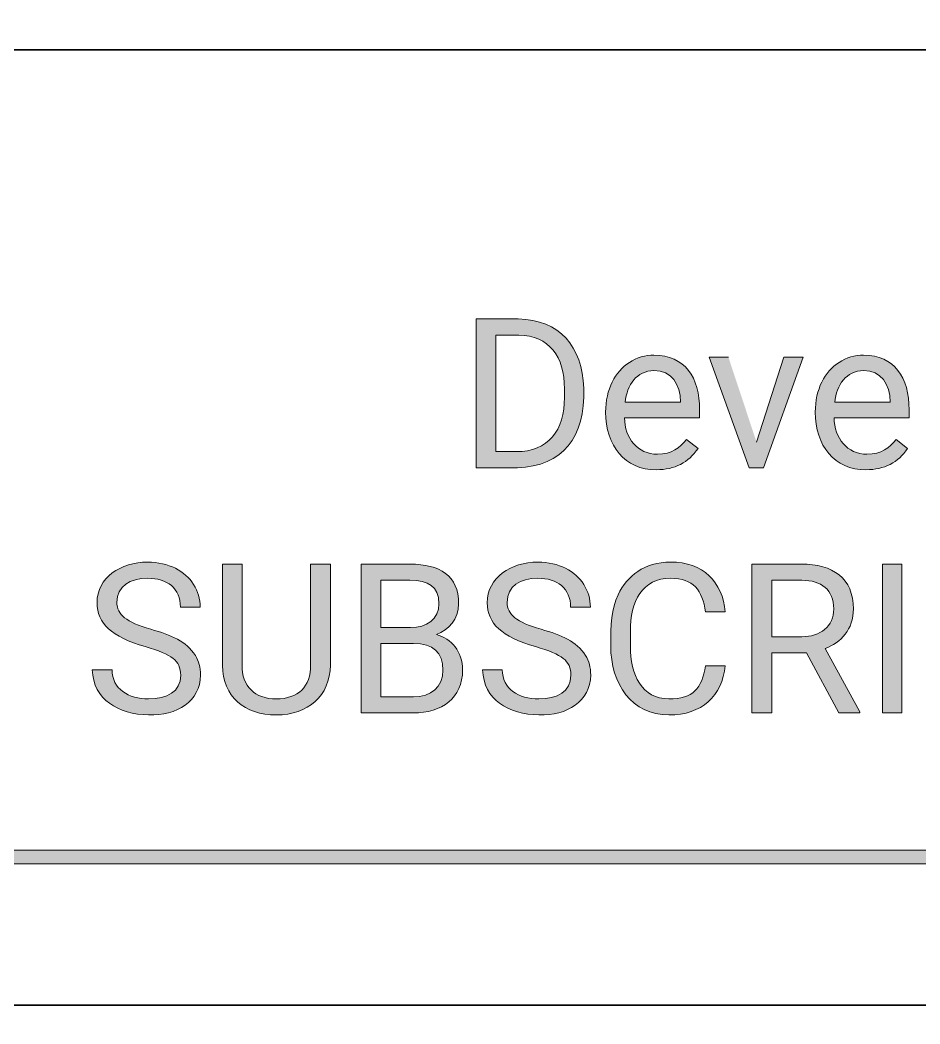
# Model space of a CAD drawing. Extents: x 3 to 1760, y 20 to 1040.
# Drawn here: x 1062.3 to 1129.1, y 387.6 to 462.2 of the extents above; entities that cross this region are included whole.
import ezdxf

# ---------------------------------------------------------------- set-up
doc = ezdxf.new("R2010")
doc.units = 0
doc.header["$MEASUREMENT"] = 0
doc.layers.add('Layer 1', color=7, linetype='Continuous', lineweight=0)

# ---------------------------------------------------------------- blocks, each defined once
blk = doc.blocks.new('Block_258')
at = {"layer": 'Layer 1', "true_color": 0x282c33, "transparency": 33554687}
h = blk.add_hatch(color=250, dxfattribs=at)
h.dxf.hatch_style = 2
edge = h.paths.add_edge_path()
edge.add_spline(control_points=[(1104.147, 434.845), (1104.276, 431.199), (1102.583, 429.05), (1099.21, 428.944), (1099.21, 428.944), (1096.149, 428.944), (1096.149, 428.944), (1096.149, 428.944), (1096.149, 440.003), (1096.149, 440.003), (1096.149, 440.003), (1099.271, 440.003), (1099.271, 440.003), (1102.37, 439.934), (1104.033, 437.959), (1104.147, 434.845)], knot_values=[0, 0, 0, 0, 1, 1, 1, 2, 2, 2, 3, 3, 3, 4, 4, 4, 5, 5, 5, 5], degree=3, periodic=0)
edge = h.paths.add_edge_path()
edge.add_spline(control_points=[(1102.704, 434.815), (1102.727, 437.185), (1101.572, 438.78), (1099.309, 438.803), (1099.309, 438.803), (1097.608, 438.803), (1097.608, 438.803), (1097.608, 438.803), (1097.608, 430.136), (1097.608, 430.136), (1097.608, 430.136), (1099.142, 430.136), (1099.142, 430.136), (1101.481, 430.136), (1102.735, 431.724), (1102.704, 434.169), (1102.704, 434.169), (1102.704, 434.815), (1102.704, 434.815)], knot_values=[0, 0, 0, 0, 1, 1, 1, 2, 2, 2, 3, 3, 3, 4, 4, 4, 5, 5, 5, 6, 6, 6, 6], degree=3, periodic=0)
edge.add_line((1102.704, 434.815), (1102.704, 434.815))
h = blk.add_hatch(color=250, dxfattribs=at)
h.dxf.hatch_style = 2
edge = h.paths.add_edge_path()
edge.add_spline(control_points=[(1109.616, 429.939), (1110.687, 429.939), (1111.287, 430.432), (1111.781, 431.048), (1111.781, 431.048), (1112.639, 430.379), (1112.639, 430.379), (1111.948, 429.323), (1110.915, 428.792), (1109.54, 428.792), (1107.201, 428.784), (1105.773, 430.569), (1105.773, 433.083), (1105.773, 434.777), (1106.479, 436.099), (1107.542, 436.767), (1108.105, 437.132), (1108.712, 437.314), (1109.365, 437.314), (1111.644, 437.299), (1112.776, 435.658), (1112.745, 433.235), (1112.745, 433.235), (1112.745, 432.65), (1112.745, 432.65), (1112.745, 432.65), (1107.178, 432.65), (1107.178, 432.65), (1107.178, 431.154), (1108.158, 429.939), (1109.616, 429.939)], knot_values=[0, 0, 0, 0, 1, 1, 1, 2, 2, 2, 3, 3, 3, 4, 4, 4, 5, 5, 5, 6, 6, 6, 7, 7, 7, 8, 8, 8, 9, 9, 9, 10, 10, 10, 10], degree=3, periodic=0)
edge = h.paths.add_edge_path()
edge.add_spline(control_points=[(1111.34, 433.805), (1111.317, 435.172), (1110.672, 436.159), (1109.365, 436.159), (1108.074, 436.159), (1107.36, 435.096), (1107.223, 433.805), (1107.223, 433.805), (1111.34, 433.805), (1111.34, 433.805)], knot_values=[0, 0, 0, 0, 1, 1, 1, 2, 2, 2, 3, 3, 3, 3], degree=3, periodic=0)
edge.add_line((1111.34, 433.805), (1111.34, 433.805))
h = blk.add_hatch(color=250, dxfattribs=at)
h.dxf.hatch_style = 2
edge = h.paths.add_edge_path()
edge.add_spline(control_points=[(1125.194, 429.939), (1126.265, 429.939), (1126.865, 430.432), (1127.359, 431.048), (1127.359, 431.048), (1128.217, 430.379), (1128.217, 430.379), (1127.526, 429.323), (1126.493, 428.792), (1125.118, 428.792), (1122.779, 428.784), (1121.351, 430.569), (1121.351, 433.083), (1121.351, 434.777), (1122.057, 436.099), (1123.121, 436.767), (1123.683, 437.132), (1124.291, 437.314), (1124.944, 437.314), (1127.222, 437.299), (1128.354, 435.658), (1128.324, 433.235), (1128.324, 433.235), (1128.324, 432.65), (1128.324, 432.65), (1128.324, 432.65), (1122.756, 432.65), (1122.756, 432.65), (1122.756, 431.154), (1123.736, 429.939), (1125.194, 429.939)], knot_values=[0, 0, 0, 0, 1, 1, 1, 2, 2, 2, 3, 3, 3, 4, 4, 4, 5, 5, 5, 6, 6, 6, 7, 7, 7, 8, 8, 8, 9, 9, 9, 10, 10, 10, 10], degree=3, periodic=0)
edge = h.paths.add_edge_path()
edge.add_spline(control_points=[(1126.919, 433.805), (1126.896, 435.172), (1126.25, 436.159), (1124.944, 436.159), (1123.653, 436.159), (1122.939, 435.096), (1122.802, 433.805), (1122.802, 433.805), (1126.919, 433.805), (1126.919, 433.805)], knot_values=[0, 0, 0, 0, 1, 1, 1, 2, 2, 2, 3, 3, 3, 3], degree=3, periodic=0)
edge.add_line((1126.919, 433.805), (1126.919, 433.805))
h = blk.add_hatch(color=250, dxfattribs=at)
h.dxf.hatch_style = 2
edge = h.paths.add_edge_path()
edge.add_spline(control_points=[(1116.984, 430.85), (1116.984, 430.85), (1119.019, 437.162), (1119.019, 437.162), (1119.019, 437.162), (1120.455, 437.162), (1120.455, 437.162), (1120.455, 437.162), (1117.508, 428.944), (1117.508, 428.944), (1117.508, 428.944), (1116.437, 428.944), (1116.437, 428.944), (1116.437, 428.944), (1113.459, 437.162), (1113.459, 437.162), (1113.459, 437.162), (1114.895, 437.162), (1114.895, 437.162)], knot_values=[0, 0, 0, 0, 1, 1, 1, 2, 2, 2, 3, 3, 3, 4, 4, 4, 5, 5, 5, 6, 6, 6, 6], degree=3, periodic=0)
edge.add_line((1114.895, 437.162), (1116.984, 430.85))
at = {"layer": 'Layer 1'}
for points, knots in [([(1104.147, 434.845), (1104.276, 431.199), (1102.583, 429.05), (1099.21, 428.944), (1099.21, 428.944), (1096.149, 428.944), (1096.149, 428.944), (1096.149, 428.944), (1096.149, 440.003), (1096.149, 440.003), (1096.149, 440.003), (1099.271, 440.003), (1099.271, 440.003), (1102.37, 439.934), (1104.033, 437.959), (1104.147, 434.845)], [0, 0, 0, 0, 1, 1, 1, 2, 2, 2, 3, 3, 3, 4, 4, 4, 5, 5, 5, 5]), ([(1102.704, 434.815), (1102.727, 437.185), (1101.572, 438.78), (1099.309, 438.803), (1099.309, 438.803), (1097.608, 438.803), (1097.608, 438.803), (1097.608, 438.803), (1097.608, 430.136), (1097.608, 430.136), (1097.608, 430.136), (1099.142, 430.136), (1099.142, 430.136), (1101.481, 430.136), (1102.735, 431.724), (1102.704, 434.169), (1102.704, 434.169), (1102.704, 434.815), (1102.704, 434.815)], [0, 0, 0, 0, 1, 1, 1, 2, 2, 2, 3, 3, 3, 4, 4, 4, 5, 5, 5, 6, 6, 6, 6]), ([(1109.616, 429.939), (1110.687, 429.939), (1111.287, 430.432), (1111.781, 431.048), (1111.781, 431.048), (1112.639, 430.379), (1112.639, 430.379), (1111.948, 429.323), (1110.915, 428.792), (1109.54, 428.792), (1107.201, 428.784), (1105.773, 430.569), (1105.773, 433.083), (1105.773, 434.777), (1106.479, 436.099), (1107.542, 436.767), (1108.105, 437.132), (1108.712, 437.314), (1109.365, 437.314), (1111.644, 437.299), (1112.776, 435.658), (1112.745, 433.235), (1112.745, 433.235), (1112.745, 432.65), (1112.745, 432.65), (1112.745, 432.65), (1107.178, 432.65), (1107.178, 432.65), (1107.178, 431.154), (1108.158, 429.939), (1109.616, 429.939)], [0, 0, 0, 0, 1, 1, 1, 2, 2, 2, 3, 3, 3, 4, 4, 4, 5, 5, 5, 6, 6, 6, 7, 7, 7, 8, 8, 8, 9, 9, 9, 10, 10, 10, 10]), ([(1125.194, 429.939), (1126.265, 429.939), (1126.865, 430.432), (1127.359, 431.048), (1127.359, 431.048), (1128.217, 430.379), (1128.217, 430.379), (1127.526, 429.323), (1126.493, 428.792), (1125.118, 428.792), (1122.779, 428.784), (1121.351, 430.569), (1121.351, 433.083), (1121.351, 434.777), (1122.057, 436.099), (1123.121, 436.767), (1123.683, 437.132), (1124.291, 437.314), (1124.944, 437.314), (1127.222, 437.299), (1128.354, 435.658), (1128.324, 433.235), (1128.324, 433.235), (1128.324, 432.65), (1128.324, 432.65), (1128.324, 432.65), (1122.756, 432.65), (1122.756, 432.65), (1122.756, 431.154), (1123.736, 429.939), (1125.194, 429.939)], [0, 0, 0, 0, 1, 1, 1, 2, 2, 2, 3, 3, 3, 4, 4, 4, 5, 5, 5, 6, 6, 6, 7, 7, 7, 8, 8, 8, 9, 9, 9, 10, 10, 10, 10]), ([(1116.984, 430.85), (1116.984, 430.85), (1119.019, 437.162), (1119.019, 437.162), (1119.019, 437.162), (1120.455, 437.162), (1120.455, 437.162), (1120.455, 437.162), (1117.508, 428.944), (1117.508, 428.944), (1117.508, 428.944), (1116.437, 428.944), (1116.437, 428.944), (1116.437, 428.944), (1113.459, 437.162), (1113.459, 437.162), (1113.459, 437.162), (1114.895, 437.162), (1114.895, 437.162)], [0, 0, 0, 0, 1, 1, 1, 2, 2, 2, 3, 3, 3, 4, 4, 4, 5, 5, 5, 6, 6, 6, 6]), ([(1111.34, 433.805), (1111.317, 435.172), (1110.672, 436.159), (1109.365, 436.159), (1108.074, 436.159), (1107.36, 435.096), (1107.223, 433.805), (1107.223, 433.805), (1111.34, 433.805), (1111.34, 433.805)], [0, 0, 0, 0, 1, 1, 1, 2, 2, 2, 3, 3, 3, 3]), ([(1126.919, 433.805), (1126.896, 435.172), (1126.25, 436.159), (1124.944, 436.159), (1123.653, 436.159), (1122.939, 435.096), (1122.802, 433.805), (1122.802, 433.805), (1126.919, 433.805), (1126.919, 433.805)], [0, 0, 0, 0, 1, 1, 1, 2, 2, 2, 3, 3, 3, 3])]:
    blk.add_open_spline(points, degree=3, knots=knots, dxfattribs=at)
blk = doc.blocks.new('Block_257')
at = {"layer": 'Layer 1'}
blk.add_blockref('Block_258', (0, 0), dxfattribs=at)
blk = doc.blocks.new('Block_262')
at = {"layer": 'Layer 1', "true_color": 0x282c33, "transparency": 33554687}
h = blk.add_hatch(color=250, dxfattribs=at)
h.dxf.hatch_style = 2
edge = h.paths.add_edge_path()
edge.add_spline(control_points=[(1071.81, 411.755), (1073.169, 411.755), (1074.195, 412.287), (1074.195, 413.51), (1074.195, 414.049), (1074.005, 414.474), (1073.625, 414.77), (1073.245, 415.067), (1072.554, 415.355), (1071.559, 415.644), (1070.306, 416.001), (1069.394, 416.449), (1068.825, 416.973), (1068.255, 417.497), (1067.974, 418.143), (1067.974, 418.91), (1067.974, 420.771), (1069.728, 421.925), (1071.734, 421.925), (1073.298, 421.925), (1074.536, 421.249), (1075.144, 420.27), (1075.471, 419.753), (1075.638, 419.191), (1075.638, 418.576), (1075.638, 418.576), (1074.172, 418.576), (1074.172, 418.576), (1074.172, 419.973), (1073.192, 420.725), (1071.734, 420.725), (1070.427, 420.725), (1069.463, 420.148), (1069.447, 418.933), (1069.447, 418.485), (1069.645, 418.105), (1070.025, 417.793), (1070.404, 417.482), (1071.05, 417.201), (1071.969, 416.935), (1073.526, 416.487), (1074.59, 416.054), (1075.281, 414.991), (1075.547, 414.588), (1075.661, 414.087), (1075.661, 413.525), (1075.645, 411.58), (1073.906, 410.502), (1071.81, 410.563), (1069.546, 410.623), (1067.7, 411.694), (1067.624, 413.92), (1067.624, 413.92), (1069.09, 413.92), (1069.09, 413.92), (1069.09, 412.499), (1070.306, 411.755), (1071.81, 411.755)], knot_values=[0, 0, 0, 0, 1, 1, 1, 2, 2, 2, 3, 3, 3, 4, 4, 4, 5, 5, 5, 6, 6, 6, 7, 7, 7, 8, 8, 8, 9, 9, 9, 10, 10, 10, 11, 11, 11, 12, 12, 12, 13, 13, 13, 14, 14, 14, 15, 15, 15, 16, 16, 16, 17, 17, 17, 18, 18, 18, 19, 19, 19, 19], degree=3, periodic=0)
edge.add_line((1071.81, 411.755), (1071.81, 411.755))
h = blk.add_hatch(color=250, dxfattribs=at)
h.dxf.hatch_style = 2
edge = h.paths.add_edge_path()
edge.add_spline(control_points=[(1081.296, 411.755), (1082.922, 411.755), (1083.856, 412.674), (1083.848, 414.277), (1083.848, 414.277), (1083.848, 421.773), (1083.848, 421.773), (1083.848, 421.773), (1085.314, 421.773), (1085.314, 421.773), (1085.314, 421.773), (1085.314, 414.254), (1085.314, 414.254), (1085.292, 411.975), (1083.659, 410.563), (1081.296, 410.563), (1078.949, 410.563), (1077.301, 411.937), (1077.309, 414.239), (1077.309, 414.239), (1077.309, 421.773), (1077.309, 421.773), (1077.309, 421.773), (1078.752, 421.773), (1078.752, 421.773), (1078.752, 421.773), (1078.752, 414.284), (1078.752, 414.284), (1078.744, 412.689), (1079.686, 411.755), (1081.296, 411.755)], knot_values=[0, 0, 0, 0, 1, 1, 1, 2, 2, 2, 3, 3, 3, 4, 4, 4, 5, 5, 5, 6, 6, 6, 7, 7, 7, 8, 8, 8, 9, 9, 9, 10, 10, 10, 10], degree=3, periodic=0)
edge.add_line((1081.296, 411.755), (1081.296, 411.755))
h = blk.add_hatch(color=250, dxfattribs=at)
h.dxf.hatch_style = 2
edge = h.paths.add_edge_path()
edge.add_spline(control_points=[(1091.482, 411.907), (1092.781, 411.892), (1093.677, 412.628), (1093.677, 413.889), (1093.677, 415.219), (1092.955, 415.887), (1091.505, 415.887), (1091.505, 415.887), (1089.074, 415.887), (1089.074, 415.887), (1089.074, 415.887), (1089.074, 411.907), (1089.074, 411.907), (1089.074, 411.907), (1091.482, 411.907), (1091.482, 411.907)], knot_values=[0, 0, 0, 0, 1, 1, 1, 2, 2, 2, 3, 3, 3, 4, 4, 4, 5, 5, 5, 5], degree=3, periodic=0)
edge = h.paths.add_edge_path()
edge.add_spline(control_points=[(1095.143, 413.905), (1095.135, 411.816), (1093.647, 410.714), (1091.452, 410.714), (1091.452, 410.714), (1087.616, 410.714), (1087.616, 410.714), (1087.616, 410.714), (1087.616, 421.773), (1087.616, 421.773), (1087.616, 421.773), (1091.231, 421.773), (1091.231, 421.773), (1093.464, 421.781), (1094.847, 420.923), (1094.847, 418.826), (1094.847, 417.664), (1094.095, 416.905), (1093.206, 416.533), (1094.315, 416.244), (1095.143, 415.264), (1095.143, 413.905)], knot_values=[0, 0, 0, 0, 1, 1, 1, 2, 2, 2, 3, 3, 3, 4, 4, 4, 5, 5, 5, 6, 6, 6, 7, 7, 7, 7], degree=3, periodic=0)
edge = h.paths.add_edge_path()
edge.add_spline(control_points=[(1093.381, 418.834), (1093.366, 420.14), (1092.591, 420.573), (1091.231, 420.573), (1091.231, 420.573), (1089.074, 420.573), (1089.074, 420.573), (1089.074, 420.573), (1089.074, 417.057), (1089.074, 417.057), (1089.074, 417.057), (1091.277, 417.057), (1091.277, 417.057), (1092.469, 417.034), (1093.388, 417.695), (1093.381, 418.834)], knot_values=[0, 0, 0, 0, 1, 1, 1, 2, 2, 2, 3, 3, 3, 4, 4, 4, 5, 5, 5, 5], degree=3, periodic=0)
edge.add_line((1093.381, 418.834), (1093.381, 418.834))
h = blk.add_hatch(color=250, dxfattribs=at)
h.dxf.hatch_style = 2
edge = h.paths.add_edge_path()
edge.add_spline(control_points=[(1100.809, 411.755), (1102.169, 411.755), (1103.194, 412.287), (1103.194, 413.51), (1103.194, 414.049), (1103.004, 414.474), (1102.624, 414.77), (1102.245, 415.067), (1101.554, 415.355), (1100.559, 415.644), (1099.305, 416.001), (1098.394, 416.449), (1097.824, 416.973), (1097.254, 417.497), (1096.973, 418.143), (1096.973, 418.91), (1096.973, 420.771), (1098.728, 421.925), (1100.733, 421.925), (1102.298, 421.925), (1103.536, 421.249), (1104.144, 420.27), (1104.47, 419.753), (1104.637, 419.191), (1104.637, 418.576), (1104.637, 418.576), (1103.171, 418.576), (1103.171, 418.576), (1103.171, 419.973), (1102.192, 420.725), (1100.733, 420.725), (1099.427, 420.725), (1098.462, 420.148), (1098.447, 418.933), (1098.447, 418.485), (1098.644, 418.105), (1099.024, 417.793), (1099.404, 417.482), (1100.05, 417.201), (1100.969, 416.935), (1102.526, 416.487), (1103.589, 416.054), (1104.28, 414.991), (1104.546, 414.588), (1104.66, 414.087), (1104.66, 413.525), (1104.645, 411.58), (1102.906, 410.502), (1100.809, 410.563), (1098.546, 410.623), (1096.7, 411.694), (1096.624, 413.92), (1096.624, 413.92), (1098.09, 413.92), (1098.09, 413.92), (1098.09, 412.499), (1099.305, 411.755), (1100.809, 411.755)], knot_values=[0, 0, 0, 0, 1, 1, 1, 2, 2, 2, 3, 3, 3, 4, 4, 4, 5, 5, 5, 6, 6, 6, 7, 7, 7, 8, 8, 8, 9, 9, 9, 10, 10, 10, 11, 11, 11, 12, 12, 12, 13, 13, 13, 14, 14, 14, 15, 15, 15, 16, 16, 16, 17, 17, 17, 18, 18, 18, 19, 19, 19, 19], degree=3, periodic=0)
edge.add_line((1100.809, 411.755), (1100.809, 411.755))
h = blk.add_hatch(color=250, dxfattribs=at)
h.dxf.hatch_style = 2
edge = h.paths.add_edge_path()
edge.add_spline(control_points=[(1110.471, 411.755), (1112.278, 411.755), (1112.924, 412.53), (1113.197, 414.224), (1113.197, 414.224), (1114.663, 414.224), (1114.663, 414.224), (1114.42, 411.968), (1112.932, 410.563), (1110.471, 410.563), (1107.729, 410.563), (1106.149, 412.834), (1106.149, 415.727), (1106.149, 417.224), (1106.21, 418.462), (1106.703, 419.502), (1107.372, 420.915), (1108.655, 421.91), (1110.6, 421.925), (1113, 421.941), (1114.466, 420.444), (1114.663, 418.219), (1114.663, 418.219), (1113.197, 418.219), (1113.197, 418.219), (1112.962, 419.829), (1112.301, 420.725), (1110.6, 420.725), (1108.534, 420.725), (1107.584, 419.024), (1107.615, 416.753), (1107.615, 416.753), (1107.615, 415.682), (1107.615, 415.682), (1107.592, 413.54), (1108.488, 411.755), (1110.471, 411.755)], knot_values=[0, 0, 0, 0, 1, 1, 1, 2, 2, 2, 3, 3, 3, 4, 4, 4, 5, 5, 5, 6, 6, 6, 7, 7, 7, 8, 8, 8, 9, 9, 9, 10, 10, 10, 11, 11, 11, 12, 12, 12, 12], degree=3, periodic=0)
edge.add_line((1110.471, 411.755), (1110.471, 411.755))
h = blk.add_hatch(color=250, dxfattribs=at)
h.dxf.hatch_style = 2
edge = h.paths.add_edge_path()
edge.add_spline(control_points=[(1124.188, 418.447), (1124.188, 416.92), (1123.261, 415.94), (1122.077, 415.5), (1122.077, 415.5), (1124.674, 410.806), (1124.674, 410.806), (1124.674, 410.806), (1124.674, 410.714), (1124.674, 410.714), (1124.674, 410.714), (1123.11, 410.714), (1123.11, 410.714), (1123.11, 410.714), (1120.709, 415.188), (1120.709, 415.188), (1120.709, 415.188), (1118.112, 415.188), (1118.112, 415.188), (1118.112, 415.188), (1118.112, 410.714), (1118.112, 410.714), (1118.112, 410.714), (1116.646, 410.714), (1116.646, 410.714), (1116.646, 410.714), (1116.646, 421.773), (1116.646, 421.773), (1116.646, 421.773), (1120.307, 421.773), (1120.307, 421.773), (1122.661, 421.789), (1124.188, 420.718), (1124.188, 418.447)], knot_values=[0, 0, 0, 0, 1, 1, 1, 2, 2, 2, 3, 3, 3, 4, 4, 4, 5, 5, 5, 6, 6, 6, 7, 7, 7, 8, 8, 8, 9, 9, 9, 10, 10, 10, 11, 11, 11, 11], degree=3, periodic=0)
edge = h.paths.add_edge_path()
edge.add_spline(control_points=[(1122.722, 418.447), (1122.722, 419.867), (1121.811, 420.573), (1120.345, 420.573), (1120.345, 420.573), (1118.112, 420.573), (1118.112, 420.573), (1118.112, 420.573), (1118.112, 416.381), (1118.112, 416.381), (1118.112, 416.381), (1120.352, 416.381), (1120.352, 416.381), (1121.712, 416.358), (1122.73, 417.148), (1122.722, 418.447)], knot_values=[0, 0, 0, 0, 1, 1, 1, 2, 2, 2, 3, 3, 3, 4, 4, 4, 5, 5, 5, 5], degree=3, periodic=0)
edge.add_line((1122.722, 418.447), (1122.722, 418.447))
h = blk.add_hatch(color=250, dxfattribs=at)
h.dxf.hatch_style = 2
edge = h.paths.add_edge_path()
edge.add_spline(control_points=[(1127.796, 410.714), (1127.796, 410.714), (1126.338, 410.714), (1126.338, 410.714), (1126.338, 410.714), (1126.338, 421.773), (1126.338, 421.773), (1126.338, 421.773), (1127.796, 421.773), (1127.796, 421.773), (1127.796, 421.773), (1127.796, 410.714), (1127.796, 410.714)], knot_values=[0, 0, 0, 0, 1, 1, 1, 2, 2, 2, 3, 3, 3, 4, 4, 4, 4], degree=3, periodic=0)
edge.add_line((1127.796, 410.714), (1127.796, 410.714))
at = {"layer": 'Layer 1'}
for points, knots in [([(1071.81, 411.755), (1073.169, 411.755), (1074.195, 412.287), (1074.195, 413.51), (1074.195, 414.049), (1074.005, 414.474), (1073.625, 414.77), (1073.245, 415.067), (1072.554, 415.355), (1071.559, 415.644), (1070.306, 416.001), (1069.394, 416.449), (1068.825, 416.973), (1068.255, 417.497), (1067.974, 418.143), (1067.974, 418.91), (1067.974, 420.771), (1069.728, 421.925), (1071.734, 421.925), (1073.298, 421.925), (1074.536, 421.249), (1075.144, 420.27), (1075.471, 419.753), (1075.638, 419.191), (1075.638, 418.576), (1075.638, 418.576), (1074.172, 418.576), (1074.172, 418.576), (1074.172, 419.973), (1073.192, 420.725), (1071.734, 420.725), (1070.427, 420.725), (1069.463, 420.148), (1069.447, 418.933), (1069.447, 418.485), (1069.645, 418.105), (1070.025, 417.793), (1070.404, 417.482), (1071.05, 417.201), (1071.969, 416.935), (1073.526, 416.487), (1074.59, 416.054), (1075.281, 414.991), (1075.547, 414.588), (1075.661, 414.087), (1075.661, 413.525), (1075.645, 411.58), (1073.906, 410.502), (1071.81, 410.563), (1069.546, 410.623), (1067.7, 411.694), (1067.624, 413.92), (1067.624, 413.92), (1069.09, 413.92), (1069.09, 413.92), (1069.09, 412.499), (1070.306, 411.755), (1071.81, 411.755)], [0, 0, 0, 0, 1, 1, 1, 2, 2, 2, 3, 3, 3, 4, 4, 4, 5, 5, 5, 6, 6, 6, 7, 7, 7, 8, 8, 8, 9, 9, 9, 10, 10, 10, 11, 11, 11, 12, 12, 12, 13, 13, 13, 14, 14, 14, 15, 15, 15, 16, 16, 16, 17, 17, 17, 18, 18, 18, 19, 19, 19, 19]), ([(1081.296, 411.755), (1082.922, 411.755), (1083.856, 412.674), (1083.848, 414.277), (1083.848, 414.277), (1083.848, 421.773), (1083.848, 421.773), (1083.848, 421.773), (1085.314, 421.773), (1085.314, 421.773), (1085.314, 421.773), (1085.314, 414.254), (1085.314, 414.254), (1085.292, 411.975), (1083.659, 410.563), (1081.296, 410.563), (1078.949, 410.563), (1077.301, 411.937), (1077.309, 414.239), (1077.309, 414.239), (1077.309, 421.773), (1077.309, 421.773), (1077.309, 421.773), (1078.752, 421.773), (1078.752, 421.773), (1078.752, 421.773), (1078.752, 414.284), (1078.752, 414.284), (1078.744, 412.689), (1079.686, 411.755), (1081.296, 411.755)], [0, 0, 0, 0, 1, 1, 1, 2, 2, 2, 3, 3, 3, 4, 4, 4, 5, 5, 5, 6, 6, 6, 7, 7, 7, 8, 8, 8, 9, 9, 9, 10, 10, 10, 10]), ([(1095.143, 413.905), (1095.135, 411.816), (1093.647, 410.714), (1091.452, 410.714), (1091.452, 410.714), (1087.616, 410.714), (1087.616, 410.714), (1087.616, 410.714), (1087.616, 421.773), (1087.616, 421.773), (1087.616, 421.773), (1091.231, 421.773), (1091.231, 421.773), (1093.464, 421.781), (1094.847, 420.923), (1094.847, 418.826), (1094.847, 417.664), (1094.095, 416.905), (1093.206, 416.533), (1094.315, 416.244), (1095.143, 415.264), (1095.143, 413.905)], [0, 0, 0, 0, 1, 1, 1, 2, 2, 2, 3, 3, 3, 4, 4, 4, 5, 5, 5, 6, 6, 6, 7, 7, 7, 7]), ([(1100.809, 411.755), (1102.169, 411.755), (1103.194, 412.287), (1103.194, 413.51), (1103.194, 414.049), (1103.004, 414.474), (1102.624, 414.77), (1102.245, 415.067), (1101.554, 415.355), (1100.559, 415.644), (1099.305, 416.001), (1098.394, 416.449), (1097.824, 416.973), (1097.254, 417.497), (1096.973, 418.143), (1096.973, 418.91), (1096.973, 420.771), (1098.728, 421.925), (1100.733, 421.925), (1102.298, 421.925), (1103.536, 421.249), (1104.144, 420.27), (1104.47, 419.753), (1104.637, 419.191), (1104.637, 418.576), (1104.637, 418.576), (1103.171, 418.576), (1103.171, 418.576), (1103.171, 419.973), (1102.192, 420.725), (1100.733, 420.725), (1099.427, 420.725), (1098.462, 420.148), (1098.447, 418.933), (1098.447, 418.485), (1098.644, 418.105), (1099.024, 417.793), (1099.404, 417.482), (1100.05, 417.201), (1100.969, 416.935), (1102.526, 416.487), (1103.589, 416.054), (1104.28, 414.991), (1104.546, 414.588), (1104.66, 414.087), (1104.66, 413.525), (1104.645, 411.58), (1102.906, 410.502), (1100.809, 410.563), (1098.546, 410.623), (1096.7, 411.694), (1096.624, 413.92), (1096.624, 413.92), (1098.09, 413.92), (1098.09, 413.92), (1098.09, 412.499), (1099.305, 411.755), (1100.809, 411.755)], [0, 0, 0, 0, 1, 1, 1, 2, 2, 2, 3, 3, 3, 4, 4, 4, 5, 5, 5, 6, 6, 6, 7, 7, 7, 8, 8, 8, 9, 9, 9, 10, 10, 10, 11, 11, 11, 12, 12, 12, 13, 13, 13, 14, 14, 14, 15, 15, 15, 16, 16, 16, 17, 17, 17, 18, 18, 18, 19, 19, 19, 19]), ([(1110.471, 411.755), (1112.278, 411.755), (1112.924, 412.53), (1113.197, 414.224), (1113.197, 414.224), (1114.663, 414.224), (1114.663, 414.224), (1114.42, 411.968), (1112.932, 410.563), (1110.471, 410.563), (1107.729, 410.563), (1106.149, 412.834), (1106.149, 415.727), (1106.149, 417.224), (1106.21, 418.462), (1106.703, 419.502), (1107.372, 420.915), (1108.655, 421.91), (1110.6, 421.925), (1113, 421.941), (1114.466, 420.444), (1114.663, 418.219), (1114.663, 418.219), (1113.197, 418.219), (1113.197, 418.219), (1112.962, 419.829), (1112.301, 420.725), (1110.6, 420.725), (1108.534, 420.725), (1107.584, 419.024), (1107.615, 416.753), (1107.615, 416.753), (1107.615, 415.682), (1107.615, 415.682), (1107.592, 413.54), (1108.488, 411.755), (1110.471, 411.755)], [0, 0, 0, 0, 1, 1, 1, 2, 2, 2, 3, 3, 3, 4, 4, 4, 5, 5, 5, 6, 6, 6, 7, 7, 7, 8, 8, 8, 9, 9, 9, 10, 10, 10, 11, 11, 11, 12, 12, 12, 12]), ([(1124.188, 418.447), (1124.188, 416.92), (1123.261, 415.94), (1122.077, 415.5), (1122.077, 415.5), (1124.674, 410.806), (1124.674, 410.806), (1124.674, 410.806), (1124.674, 410.714), (1124.674, 410.714), (1124.674, 410.714), (1123.11, 410.714), (1123.11, 410.714), (1123.11, 410.714), (1120.709, 415.188), (1120.709, 415.188), (1120.709, 415.188), (1118.112, 415.188), (1118.112, 415.188), (1118.112, 415.188), (1118.112, 410.714), (1118.112, 410.714), (1118.112, 410.714), (1116.646, 410.714), (1116.646, 410.714), (1116.646, 410.714), (1116.646, 421.773), (1116.646, 421.773), (1116.646, 421.773), (1120.307, 421.773), (1120.307, 421.773), (1122.661, 421.789), (1124.188, 420.718), (1124.188, 418.447)], [0, 0, 0, 0, 1, 1, 1, 2, 2, 2, 3, 3, 3, 4, 4, 4, 5, 5, 5, 6, 6, 6, 7, 7, 7, 8, 8, 8, 9, 9, 9, 10, 10, 10, 11, 11, 11, 11]), ([(1127.796, 410.714), (1127.796, 410.714), (1126.338, 410.714), (1126.338, 410.714), (1126.338, 410.714), (1126.338, 421.773), (1126.338, 421.773), (1126.338, 421.773), (1127.796, 421.773), (1127.796, 421.773), (1127.796, 421.773), (1127.796, 410.714), (1127.796, 410.714)], [0, 0, 0, 0, 1, 1, 1, 2, 2, 2, 3, 3, 3, 4, 4, 4, 4]), ([(1093.381, 418.834), (1093.366, 420.14), (1092.591, 420.573), (1091.231, 420.573), (1091.231, 420.573), (1089.074, 420.573), (1089.074, 420.573), (1089.074, 420.573), (1089.074, 417.057), (1089.074, 417.057), (1089.074, 417.057), (1091.277, 417.057), (1091.277, 417.057), (1092.469, 417.034), (1093.388, 417.695), (1093.381, 418.834)], [0, 0, 0, 0, 1, 1, 1, 2, 2, 2, 3, 3, 3, 4, 4, 4, 5, 5, 5, 5]), ([(1122.722, 418.447), (1122.722, 419.867), (1121.811, 420.573), (1120.345, 420.573), (1120.345, 420.573), (1118.112, 420.573), (1118.112, 420.573), (1118.112, 420.573), (1118.112, 416.381), (1118.112, 416.381), (1118.112, 416.381), (1120.352, 416.381), (1120.352, 416.381), (1121.712, 416.358), (1122.73, 417.148), (1122.722, 418.447)], [0, 0, 0, 0, 1, 1, 1, 2, 2, 2, 3, 3, 3, 4, 4, 4, 5, 5, 5, 5]), ([(1091.482, 411.907), (1092.781, 411.892), (1093.677, 412.628), (1093.677, 413.889), (1093.677, 415.219), (1092.955, 415.887), (1091.505, 415.887), (1091.505, 415.887), (1089.074, 415.887), (1089.074, 415.887), (1089.074, 415.887), (1089.074, 411.907), (1089.074, 411.907), (1089.074, 411.907), (1091.482, 411.907), (1091.482, 411.907)], [0, 0, 0, 0, 1, 1, 1, 2, 2, 2, 3, 3, 3, 4, 4, 4, 5, 5, 5, 5])]:
    blk.add_open_spline(points, degree=3, knots=knots, dxfattribs=at)
blk = doc.blocks.new('Block_261')
at = {"layer": 'Layer 1'}
blk.add_blockref('Block_262', (0, 0), dxfattribs=at)
blk = doc.blocks.new('Block_256')
at = {"layer": 'Layer 1'}
for name in ['Block_257', 'Block_261']:
    blk.add_blockref(name, (0, 0), dxfattribs=at)
blk = doc.blocks.new('Block_0')
at = {"layer": 'Layer 1', "true_color": 0x666666, "transparency": 33554687}
h = blk.add_hatch(color=251, dxfattribs=at)
h.dxf.hatch_style = 2
edge = h.paths.add_edge_path()
edge.add_spline(control_points=[(494.515, 382.02), (494.515, 382.02), (494.655, 380.2), (494.655, 380.2), (494.655, 380.2), (495.075, 378.45), (495.075, 378.45), (495.075, 378.45), (495.775, 376.78), (495.775, 376.78), (495.775, 376.78), (496.715, 375.24), (496.715, 375.24), (496.715, 375.24), (497.885, 373.87), (497.885, 373.87), (497.885, 373.87), (499.255, 372.7), (499.255, 372.7), (499.255, 372.7), (500.795, 371.75), (500.795, 371.75), (500.795, 371.75), (502.464, 371.05), (502.464, 371.05), (502.464, 371.05), (504.214, 370.65), (504.214, 370.65), (504.214, 370.65), (506.035, 370.5), (506.035, 370.5), (506.035, 370.5), (1162.985, 370.5), (1162.985, 370.5), (1162.985, 370.5), (1164.924, 370.35), (1164.924, 370.35), (1164.924, 370.35), (1166.824, 369.89), (1166.824, 369.89), (1166.824, 369.89), (1168.654, 369.13), (1168.654, 369.13), (1168.654, 369.13), (1170.324, 368.1), (1170.324, 368.1), (1170.324, 368.1), (1171.824, 366.84), (1171.824, 366.84), (1171.824, 366.84), (1173.094, 365.34), (1173.094, 365.34), (1173.094, 365.34), (1174.115, 363.68), (1174.115, 363.68), (1174.115, 363.68), (1174.855, 361.86), (1174.855, 361.86), (1174.855, 361.86), (1175.314, 359.96), (1175.314, 359.96), (1175.314, 359.96), (1175.464, 358.02), (1175.464, 358.02), (1175.464, 358.02), (1175.464, 180.17), (1175.464, 180.17), (1175.464, 180.17), (1175.605, 178.35), (1175.605, 178.35), (1175.605, 178.35), (1176.025, 176.6), (1176.025, 176.6), (1176.025, 176.6), (1176.725, 174.93), (1176.725, 174.93), (1176.725, 174.93), (1177.655, 173.39), (1177.655, 173.39), (1177.655, 173.39), (1178.825, 172.01), (1178.825, 172.01), (1178.825, 172.01), (1180.195, 170.84), (1180.195, 170.84), (1180.195, 170.84), (1181.725, 169.9), (1181.725, 169.9), (1181.725, 169.9), (1183.395, 169.22), (1183.395, 169.22), (1183.395, 169.22), (1185.145, 168.8), (1185.145, 168.8), (1185.145, 168.8), (1186.965, 168.65), (1186.965, 168.65), (1186.965, 168.65), (1198.565, 168.65), (1198.565, 168.65), (1198.565, 168.65), (1198.565, 167.65), (1198.565, 167.65), (1198.565, 167.65), (1186.925, 167.65), (1186.925, 167.65), (1186.925, 167.65), (1184.995, 167.8), (1184.995, 167.8), (1184.995, 167.8), (1183.094, 168.26), (1183.094, 168.26), (1183.094, 168.26), (1181.275, 169.01), (1181.275, 169.01), (1181.275, 169.01), (1179.594, 170.05), (1179.594, 170.05), (1179.594, 170.05), (1178.094, 171.32), (1178.094, 171.32), (1178.094, 171.32), (1176.834, 172.82), (1176.834, 172.82), (1176.834, 172.82), (1175.804, 174.5), (1175.804, 174.5), (1175.804, 174.5), (1175.064, 176.3), (1175.064, 176.3), (1175.064, 176.3), (1174.605, 178.22), (1174.605, 178.22), (1174.605, 178.22), (1174.454, 180.15), (1174.454, 180.15), (1174.454, 180.15), (1174.454, 357.98), (1174.454, 357.98), (1174.454, 357.98), (1174.314, 359.8), (1174.314, 359.8), (1174.314, 359.8), (1173.914, 361.55), (1173.914, 361.55), (1173.914, 361.55), (1173.214, 363.22), (1173.214, 363.22), (1173.214, 363.22), (1172.265, 364.76), (1172.265, 364.76), (1172.265, 364.76), (1171.094, 366.13), (1171.094, 366.13), (1171.094, 366.13), (1169.725, 367.3), (1169.725, 367.3), (1169.725, 367.3), (1168.194, 368.25), (1168.194, 368.25), (1168.194, 368.25), (1166.534, 368.95), (1166.534, 368.95), (1166.534, 368.95), (1164.784, 369.35), (1164.784, 369.35), (1164.784, 369.35), (1162.964, 369.5), (1162.964, 369.5), (1162.964, 369.5), (505.995, 369.5), (505.995, 369.5), (505.995, 369.5), (504.055, 369.65), (504.055, 369.65), (504.055, 369.65), (502.154, 370.11), (502.154, 370.11), (502.154, 370.11), (500.334, 370.87), (500.334, 370.87), (500.334, 370.87), (498.665, 371.9), (498.665, 371.9), (498.665, 371.9), (497.165, 373.16), (497.165, 373.16), (497.165, 373.16), (495.904, 374.66), (495.904, 374.66), (495.904, 374.66), (494.865, 376.32), (494.865, 376.32), (494.865, 376.32), (494.115, 378.14), (494.115, 378.14), (494.115, 378.14), (493.665, 380.04), (493.665, 380.04), (493.665, 380.04), (493.514, 381.98), (493.514, 381.98), (493.514, 381.98), (493.514, 729.43), (493.514, 729.43), (493.514, 729.43), (494.514, 729.43), (494.514, 729.43), (494.514, 729.43), (494.515, 382.02), (494.515, 382.02)], knot_values=[0, 0, 0, 0, 1, 1, 1, 2, 2, 2, 3, 3, 3, 4, 4, 4, 5, 5, 5, 6, 6, 6, 7, 7, 7, 8, 8, 8, 9, 9, 9, 10, 10, 10, 11, 11, 11, 12, 12, 12, 13, 13, 13, 14, 14, 14, 15, 15, 15, 16, 16, 16, 17, 17, 17, 18, 18, 18, 19, 19, 19, 20, 20, 20, 21, 21, 21, 22, 22, 22, 23, 23, 23, 24, 24, 24, 25, 25, 25, 26, 26, 26, 27, 27, 27, 28, 28, 28, 29, 29, 29, 30, 30, 30, 31, 31, 31, 32, 32, 32, 33, 33, 33, 34, 34, 34, 35, 35, 35, 36, 36, 36, 37, 37, 37, 38, 38, 38, 39, 39, 39, 40, 40, 40, 41, 41, 41, 42, 42, 42, 43, 43, 43, 44, 44, 44, 45, 45, 45, 46, 46, 46, 47, 47, 47, 48, 48, 48, 49, 49, 49, 50, 50, 50, 51, 51, 51, 52, 52, 52, 53, 53, 53, 54, 54, 54, 55, 55, 55, 56, 56, 56, 57, 57, 57, 58, 58, 58, 59, 59, 59, 60, 60, 60, 61, 61, 61, 62, 62, 62, 63, 63, 63, 64, 64, 64, 65, 65, 65, 66, 66, 66, 67, 67, 67, 68, 68, 68, 69, 69, 69, 70, 70, 70, 70], degree=3, periodic=0)
h = blk.add_hatch(color=251, dxfattribs=at)
h.dxf.hatch_style = 2
edge = h.paths.add_edge_path()
edge.add_spline(control_points=[(953.844, 412.02), (953.844, 412.02), (953.995, 410.2), (953.995, 410.2), (953.995, 410.2), (954.415, 408.45), (954.415, 408.45), (954.415, 408.45), (955.115, 406.78), (955.115, 406.78), (955.115, 406.78), (956.045, 405.24), (956.045, 405.24), (956.045, 405.24), (957.215, 403.87), (957.215, 403.87), (957.215, 403.87), (958.595, 402.7), (958.595, 402.7), (958.595, 402.7), (960.125, 401.75), (960.125, 401.75), (960.125, 401.75), (961.805, 401.05), (961.805, 401.05), (961.805, 401.05), (963.565, 400.65), (963.565, 400.65), (963.565, 400.65), (965.365, 400.5), (965.365, 400.5), (965.365, 400.5), (1260.045, 400.5), (1260.045, 400.5), (1260.045, 400.5), (1261.985, 400.35), (1261.985, 400.35), (1261.985, 400.35), (1263.885, 399.89), (1263.885, 399.89), (1263.885, 399.89), (1265.705, 399.13), (1265.705, 399.13), (1265.705, 399.13), (1267.375, 398.1), (1267.375, 398.1), (1267.375, 398.1), (1268.875, 396.84), (1268.875, 396.84), (1268.875, 396.84), (1270.135, 395.34), (1270.135, 395.34), (1270.135, 395.34), (1271.175, 393.68), (1271.175, 393.68), (1271.175, 393.68), (1271.925, 391.86), (1271.925, 391.86), (1271.925, 391.86), (1272.375, 389.96), (1272.375, 389.96), (1272.375, 389.96), (1272.525, 388.02), (1272.525, 388.02), (1272.525, 388.02), (1272.525, 196.38), (1272.525, 196.38), (1272.525, 196.38), (1271.525, 196.38), (1271.525, 196.38), (1271.525, 196.38), (1271.525, 387.98), (1271.525, 387.98), (1271.525, 387.98), (1271.385, 389.8), (1271.385, 389.8), (1271.385, 389.8), (1270.965, 391.55), (1270.965, 391.55), (1270.965, 391.55), (1270.265, 393.22), (1270.265, 393.22), (1270.265, 393.22), (1269.325, 394.76), (1269.325, 394.76), (1269.325, 394.76), (1268.155, 396.13), (1268.155, 396.13), (1268.155, 396.13), (1266.785, 397.3), (1266.785, 397.3), (1266.785, 397.3), (1265.245, 398.25), (1265.245, 398.25), (1265.245, 398.25), (1263.575, 398.95), (1263.575, 398.95), (1263.575, 398.95), (1261.825, 399.35), (1261.825, 399.35), (1261.825, 399.35), (1260.005, 399.5), (1260.005, 399.5), (1260.005, 399.5), (965.315, 399.5), (965.315, 399.5), (965.315, 399.5), (963.395, 399.65), (963.395, 399.65), (963.395, 399.65), (961.495, 400.11), (961.495, 400.11), (961.495, 400.11), (959.675, 400.87), (959.675, 400.87), (959.675, 400.87), (957.995, 401.9), (957.995, 401.9), (957.995, 401.9), (956.495, 403.16), (956.495, 403.16), (956.495, 403.16), (955.235, 404.66), (955.235, 404.66), (955.235, 404.66), (954.204, 406.32), (954.204, 406.32), (954.204, 406.32), (953.444, 408.14), (953.444, 408.14), (953.444, 408.14), (952.995, 410.04), (952.995, 410.04), (952.995, 410.04), (952.824, 411.98), (952.824, 411.98), (952.824, 411.98), (952.824, 542.1), (952.824, 542.1), (952.824, 542.1), (953.824, 542.1), (953.824, 542.1), (953.824, 542.1), (953.844, 412.02), (953.844, 412.02)], knot_values=[0, 0, 0, 0, 1, 1, 1, 2, 2, 2, 3, 3, 3, 4, 4, 4, 5, 5, 5, 6, 6, 6, 7, 7, 7, 8, 8, 8, 9, 9, 9, 10, 10, 10, 11, 11, 11, 12, 12, 12, 13, 13, 13, 14, 14, 14, 15, 15, 15, 16, 16, 16, 17, 17, 17, 18, 18, 18, 19, 19, 19, 20, 20, 20, 21, 21, 21, 22, 22, 22, 23, 23, 23, 24, 24, 24, 25, 25, 25, 26, 26, 26, 27, 27, 27, 28, 28, 28, 29, 29, 29, 30, 30, 30, 31, 31, 31, 32, 32, 32, 33, 33, 33, 34, 34, 34, 35, 35, 35, 36, 36, 36, 37, 37, 37, 38, 38, 38, 39, 39, 39, 40, 40, 40, 41, 41, 41, 42, 42, 42, 43, 43, 43, 44, 44, 44, 45, 45, 45, 46, 46, 46, 47, 47, 47, 48, 48, 48, 48], degree=3, periodic=0)
h = blk.add_hatch(color=251, dxfattribs=at)
h.dxf.hatch_style = 2
edge = h.paths.add_edge_path()
edge.add_spline(control_points=[(1326.714, 241.98), (1326.714, 241.98), (1326.564, 240.04), (1326.564, 240.04), (1326.564, 240.04), (1326.105, 238.14), (1326.105, 238.14), (1326.105, 238.14), (1325.344, 236.32), (1325.344, 236.32), (1325.344, 236.32), (1324.324, 234.65), (1324.324, 234.65), (1324.324, 234.65), (1323.044, 233.15), (1323.044, 233.15), (1323.044, 233.15), (1321.544, 231.89), (1321.544, 231.89), (1321.544, 231.89), (1319.884, 230.85), (1319.884, 230.85), (1319.884, 230.85), (1318.084, 230.1), (1318.084, 230.1), (1318.084, 230.1), (1316.164, 229.65), (1316.164, 229.65), (1316.164, 229.65), (1314.224, 229.5), (1314.224, 229.5), (1314.224, 229.5), (1111.954, 229.5), (1111.954, 229.5), (1111.954, 229.5), (1111.954, 230.5), (1111.954, 230.5), (1111.954, 230.5), (1314.184, 230.5), (1314.184, 230.5), (1314.184, 230.5), (1316.004, 230.64), (1316.004, 230.64), (1316.004, 230.64), (1317.764, 231.06), (1317.764, 231.06), (1317.764, 231.06), (1319.424, 231.76), (1319.424, 231.76), (1319.424, 231.76), (1320.964, 232.7), (1320.964, 232.7), (1320.964, 232.7), (1322.344, 233.87), (1322.344, 233.87), (1322.344, 233.87), (1323.514, 235.24), (1323.514, 235.24), (1323.514, 235.24), (1324.464, 236.78), (1324.464, 236.78), (1324.464, 236.78), (1325.164, 238.45), (1325.164, 238.45), (1325.164, 238.45), (1325.564, 240.2), (1325.564, 240.2), (1325.564, 240.2), (1325.714, 242.02), (1325.714, 242.02), (1325.714, 242.02), (1325.714, 539.5), (1325.714, 539.5), (1325.714, 539.5), (1326.714, 539.5), (1326.714, 539.5), (1326.714, 539.5), (1326.714, 241.98), (1326.714, 241.98)], knot_values=[0, 0, 0, 0, 1, 1, 1, 2, 2, 2, 3, 3, 3, 4, 4, 4, 5, 5, 5, 6, 6, 6, 7, 7, 7, 8, 8, 8, 9, 9, 9, 10, 10, 10, 11, 11, 11, 12, 12, 12, 13, 13, 13, 14, 14, 14, 15, 15, 15, 16, 16, 16, 17, 17, 17, 18, 18, 18, 19, 19, 19, 20, 20, 20, 21, 21, 21, 22, 22, 22, 23, 23, 23, 24, 24, 24, 25, 25, 25, 26, 26, 26, 26], degree=3, periodic=0)
edge = h.paths.add_edge_path()
edge.add_spline(control_points=[(786.515, 229.5), (786.515, 229.5), (632.035, 229.5), (632.035, 229.5), (632.035, 229.5), (630.215, 229.36), (630.215, 229.36), (630.215, 229.36), (628.465, 228.94), (628.465, 228.94), (628.465, 228.94), (626.795, 228.24), (626.795, 228.24), (626.795, 228.24), (625.255, 227.3), (625.255, 227.3), (625.255, 227.3), (623.885, 226.13), (623.885, 226.13), (623.885, 226.13), (622.715, 224.76), (622.715, 224.76), (622.715, 224.76), (621.765, 223.22), (621.765, 223.22), (621.765, 223.22), (621.065, 221.55), (621.065, 221.55), (621.065, 221.55), (620.665, 219.8), (620.665, 219.8), (620.665, 219.8), (620.515, 217.98), (620.515, 217.98), (620.515, 217.98), (620.515, 196.38), (620.515, 196.38), (620.515, 196.38), (619.515, 196.38), (619.515, 196.38), (619.515, 196.38), (619.515, 218.02), (619.515, 218.02), (619.515, 218.02), (619.665, 219.96), (619.665, 219.96), (619.665, 219.96), (620.125, 221.86), (620.125, 221.86), (620.125, 221.86), (620.885, 223.68), (620.885, 223.68), (620.885, 223.68), (621.915, 225.35), (621.915, 225.35), (621.915, 225.35), (623.175, 226.85), (623.175, 226.85), (623.175, 226.85), (624.675, 228.11), (624.675, 228.11), (624.675, 228.11), (626.335, 229.15), (626.335, 229.15), (626.335, 229.15), (628.155, 229.9), (628.155, 229.9), (628.155, 229.9), (630.055, 230.35), (630.055, 230.35), (630.055, 230.35), (631.995, 230.5), (631.995, 230.5), (631.995, 230.5), (786.515, 230.5), (786.515, 230.5), (786.515, 230.5), (786.515, 229.5), (786.515, 229.5)], knot_values=[0, 0, 0, 0, 1, 1, 1, 2, 2, 2, 3, 3, 3, 4, 4, 4, 5, 5, 5, 6, 6, 6, 7, 7, 7, 8, 8, 8, 9, 9, 9, 10, 10, 10, 11, 11, 11, 12, 12, 12, 13, 13, 13, 14, 14, 14, 15, 15, 15, 16, 16, 16, 17, 17, 17, 18, 18, 18, 19, 19, 19, 20, 20, 20, 21, 21, 21, 22, 22, 22, 23, 23, 23, 24, 24, 24, 25, 25, 25, 26, 26, 26, 26], degree=3, periodic=0)
edge = h.paths.add_edge_path()
edge.add_spline(control_points=[(1268.065, 195.38), (1268.065, 195.38), (1272.015, 183.24), (1272.015, 183.24), (1272.015, 183.24), (1275.964, 195.38), (1275.964, 195.38), (1275.964, 195.38), (1268.065, 195.38), (1268.065, 195.38)], knot_values=[0, 0, 0, 0, 1, 1, 1, 2, 2, 2, 3, 3, 3, 3], degree=3, periodic=0)
edge = h.paths.add_edge_path()
edge.add_spline(control_points=[(1272.015, 180), (1272.015, 180), (1266.695, 196.38), (1266.695, 196.38), (1266.695, 196.38), (1277.335, 196.38), (1277.335, 196.38), (1277.335, 196.38), (1272.015, 180), (1272.015, 180)], knot_values=[0, 0, 0, 0, 1, 1, 1, 2, 2, 2, 3, 3, 3, 3], degree=3, periodic=0)
at = {"layer": 'Layer 1', "color": 251, "lineweight": 0, "true_color": 0x666666}
for points, knots in [([(494.515, 382.02), (494.515, 382.02), (494.655, 380.2), (494.655, 380.2), (494.655, 380.2), (495.075, 378.45), (495.075, 378.45), (495.075, 378.45), (495.775, 376.78), (495.775, 376.78), (495.775, 376.78), (496.715, 375.24), (496.715, 375.24), (496.715, 375.24), (497.885, 373.87), (497.885, 373.87), (497.885, 373.87), (499.255, 372.7), (499.255, 372.7), (499.255, 372.7), (500.795, 371.75), (500.795, 371.75), (500.795, 371.75), (502.464, 371.05), (502.464, 371.05), (502.464, 371.05), (504.214, 370.65), (504.214, 370.65), (504.214, 370.65), (506.035, 370.5), (506.035, 370.5), (506.035, 370.5), (1162.985, 370.5), (1162.985, 370.5), (1162.985, 370.5), (1164.924, 370.35), (1164.924, 370.35), (1164.924, 370.35), (1166.824, 369.89), (1166.824, 369.89), (1166.824, 369.89), (1168.654, 369.13), (1168.654, 369.13), (1168.654, 369.13), (1170.324, 368.1), (1170.324, 368.1), (1170.324, 368.1), (1171.824, 366.84), (1171.824, 366.84), (1171.824, 366.84), (1173.094, 365.34), (1173.094, 365.34), (1173.094, 365.34), (1174.115, 363.68), (1174.115, 363.68), (1174.115, 363.68), (1174.855, 361.86), (1174.855, 361.86), (1174.855, 361.86), (1175.314, 359.96), (1175.314, 359.96), (1175.314, 359.96), (1175.464, 358.02), (1175.464, 358.02), (1175.464, 358.02), (1175.464, 180.17), (1175.464, 180.17), (1175.464, 180.17), (1175.605, 178.35), (1175.605, 178.35), (1175.605, 178.35), (1176.025, 176.6), (1176.025, 176.6), (1176.025, 176.6), (1176.725, 174.93), (1176.725, 174.93), (1176.725, 174.93), (1177.655, 173.39), (1177.655, 173.39), (1177.655, 173.39), (1178.825, 172.01), (1178.825, 172.01), (1178.825, 172.01), (1180.195, 170.84), (1180.195, 170.84), (1180.195, 170.84), (1181.725, 169.9), (1181.725, 169.9), (1181.725, 169.9), (1183.395, 169.22), (1183.395, 169.22), (1183.395, 169.22), (1185.145, 168.8), (1185.145, 168.8), (1185.145, 168.8), (1186.965, 168.65), (1186.965, 168.65), (1186.965, 168.65), (1198.565, 168.65), (1198.565, 168.65), (1198.565, 168.65), (1198.565, 167.65), (1198.565, 167.65), (1198.565, 167.65), (1186.925, 167.65), (1186.925, 167.65), (1186.925, 167.65), (1184.995, 167.8), (1184.995, 167.8), (1184.995, 167.8), (1183.094, 168.26), (1183.094, 168.26), (1183.094, 168.26), (1181.275, 169.01), (1181.275, 169.01), (1181.275, 169.01), (1179.594, 170.05), (1179.594, 170.05), (1179.594, 170.05), (1178.094, 171.32), (1178.094, 171.32), (1178.094, 171.32), (1176.834, 172.82), (1176.834, 172.82), (1176.834, 172.82), (1175.804, 174.5), (1175.804, 174.5), (1175.804, 174.5), (1175.064, 176.3), (1175.064, 176.3), (1175.064, 176.3), (1174.605, 178.22), (1174.605, 178.22), (1174.605, 178.22), (1174.454, 180.15), (1174.454, 180.15), (1174.454, 180.15), (1174.454, 357.98), (1174.454, 357.98), (1174.454, 357.98), (1174.314, 359.8), (1174.314, 359.8), (1174.314, 359.8), (1173.914, 361.55), (1173.914, 361.55), (1173.914, 361.55), (1173.214, 363.22), (1173.214, 363.22), (1173.214, 363.22), (1172.265, 364.76), (1172.265, 364.76), (1172.265, 364.76), (1171.094, 366.13), (1171.094, 366.13), (1171.094, 366.13), (1169.725, 367.3), (1169.725, 367.3), (1169.725, 367.3), (1168.194, 368.25), (1168.194, 368.25), (1168.194, 368.25), (1166.534, 368.95), (1166.534, 368.95), (1166.534, 368.95), (1164.784, 369.35), (1164.784, 369.35), (1164.784, 369.35), (1162.964, 369.5), (1162.964, 369.5), (1162.964, 369.5), (505.995, 369.5), (505.995, 369.5), (505.995, 369.5), (504.055, 369.65), (504.055, 369.65), (504.055, 369.65), (502.154, 370.11), (502.154, 370.11), (502.154, 370.11), (500.334, 370.87), (500.334, 370.87), (500.334, 370.87), (498.665, 371.9), (498.665, 371.9), (498.665, 371.9), (497.165, 373.16), (497.165, 373.16), (497.165, 373.16), (495.904, 374.66), (495.904, 374.66), (495.904, 374.66), (494.865, 376.32), (494.865, 376.32), (494.865, 376.32), (494.115, 378.14), (494.115, 378.14), (494.115, 378.14), (493.665, 380.04), (493.665, 380.04), (493.665, 380.04), (493.514, 381.98), (493.514, 381.98), (493.514, 381.98), (493.514, 729.43), (493.514, 729.43), (493.514, 729.43), (494.514, 729.43), (494.514, 729.43), (494.514, 729.43), (494.515, 382.02), (494.515, 382.02)], [0, 0, 0, 0, 1, 1, 1, 2, 2, 2, 3, 3, 3, 4, 4, 4, 5, 5, 5, 6, 6, 6, 7, 7, 7, 8, 8, 8, 9, 9, 9, 10, 10, 10, 11, 11, 11, 12, 12, 12, 13, 13, 13, 14, 14, 14, 15, 15, 15, 16, 16, 16, 17, 17, 17, 18, 18, 18, 19, 19, 19, 20, 20, 20, 21, 21, 21, 22, 22, 22, 23, 23, 23, 24, 24, 24, 25, 25, 25, 26, 26, 26, 27, 27, 27, 28, 28, 28, 29, 29, 29, 30, 30, 30, 31, 31, 31, 32, 32, 32, 33, 33, 33, 34, 34, 34, 35, 35, 35, 36, 36, 36, 37, 37, 37, 38, 38, 38, 39, 39, 39, 40, 40, 40, 41, 41, 41, 42, 42, 42, 43, 43, 43, 44, 44, 44, 45, 45, 45, 46, 46, 46, 47, 47, 47, 48, 48, 48, 49, 49, 49, 50, 50, 50, 51, 51, 51, 52, 52, 52, 53, 53, 53, 54, 54, 54, 55, 55, 55, 56, 56, 56, 57, 57, 57, 58, 58, 58, 59, 59, 59, 60, 60, 60, 61, 61, 61, 62, 62, 62, 63, 63, 63, 64, 64, 64, 65, 65, 65, 66, 66, 66, 67, 67, 67, 68, 68, 68, 69, 69, 69, 70, 70, 70, 70]), ([(953.844, 412.02), (953.844, 412.02), (953.995, 410.2), (953.995, 410.2), (953.995, 410.2), (954.415, 408.45), (954.415, 408.45), (954.415, 408.45), (955.115, 406.78), (955.115, 406.78), (955.115, 406.78), (956.045, 405.24), (956.045, 405.24), (956.045, 405.24), (957.215, 403.87), (957.215, 403.87), (957.215, 403.87), (958.595, 402.7), (958.595, 402.7), (958.595, 402.7), (960.125, 401.75), (960.125, 401.75), (960.125, 401.75), (961.805, 401.05), (961.805, 401.05), (961.805, 401.05), (963.565, 400.65), (963.565, 400.65), (963.565, 400.65), (965.365, 400.5), (965.365, 400.5), (965.365, 400.5), (1260.045, 400.5), (1260.045, 400.5), (1260.045, 400.5), (1261.985, 400.35), (1261.985, 400.35), (1261.985, 400.35), (1263.885, 399.89), (1263.885, 399.89), (1263.885, 399.89), (1265.705, 399.13), (1265.705, 399.13), (1265.705, 399.13), (1267.375, 398.1), (1267.375, 398.1), (1267.375, 398.1), (1268.875, 396.84), (1268.875, 396.84), (1268.875, 396.84), (1270.135, 395.34), (1270.135, 395.34), (1270.135, 395.34), (1271.175, 393.68), (1271.175, 393.68), (1271.175, 393.68), (1271.925, 391.86), (1271.925, 391.86), (1271.925, 391.86), (1272.375, 389.96), (1272.375, 389.96), (1272.375, 389.96), (1272.525, 388.02), (1272.525, 388.02), (1272.525, 388.02), (1272.525, 196.38), (1272.525, 196.38), (1272.525, 196.38), (1271.525, 196.38), (1271.525, 196.38), (1271.525, 196.38), (1271.525, 387.98), (1271.525, 387.98), (1271.525, 387.98), (1271.385, 389.8), (1271.385, 389.8), (1271.385, 389.8), (1270.965, 391.55), (1270.965, 391.55), (1270.965, 391.55), (1270.265, 393.22), (1270.265, 393.22), (1270.265, 393.22), (1269.325, 394.76), (1269.325, 394.76), (1269.325, 394.76), (1268.155, 396.13), (1268.155, 396.13), (1268.155, 396.13), (1266.785, 397.3), (1266.785, 397.3), (1266.785, 397.3), (1265.245, 398.25), (1265.245, 398.25), (1265.245, 398.25), (1263.575, 398.95), (1263.575, 398.95), (1263.575, 398.95), (1261.825, 399.35), (1261.825, 399.35), (1261.825, 399.35), (1260.005, 399.5), (1260.005, 399.5), (1260.005, 399.5), (965.315, 399.5), (965.315, 399.5), (965.315, 399.5), (963.395, 399.65), (963.395, 399.65), (963.395, 399.65), (961.495, 400.11), (961.495, 400.11), (961.495, 400.11), (959.675, 400.87), (959.675, 400.87), (959.675, 400.87), (957.995, 401.9), (957.995, 401.9), (957.995, 401.9), (956.495, 403.16), (956.495, 403.16), (956.495, 403.16), (955.235, 404.66), (955.235, 404.66), (955.235, 404.66), (954.204, 406.32), (954.204, 406.32), (954.204, 406.32), (953.444, 408.14), (953.444, 408.14), (953.444, 408.14), (952.995, 410.04), (952.995, 410.04), (952.995, 410.04), (952.824, 411.98), (952.824, 411.98), (952.824, 411.98), (952.824, 542.1), (952.824, 542.1), (952.824, 542.1), (953.824, 542.1), (953.824, 542.1), (953.824, 542.1), (953.844, 412.02), (953.844, 412.02)], [0, 0, 0, 0, 1, 1, 1, 2, 2, 2, 3, 3, 3, 4, 4, 4, 5, 5, 5, 6, 6, 6, 7, 7, 7, 8, 8, 8, 9, 9, 9, 10, 10, 10, 11, 11, 11, 12, 12, 12, 13, 13, 13, 14, 14, 14, 15, 15, 15, 16, 16, 16, 17, 17, 17, 18, 18, 18, 19, 19, 19, 20, 20, 20, 21, 21, 21, 22, 22, 22, 23, 23, 23, 24, 24, 24, 25, 25, 25, 26, 26, 26, 27, 27, 27, 28, 28, 28, 29, 29, 29, 30, 30, 30, 31, 31, 31, 32, 32, 32, 33, 33, 33, 34, 34, 34, 35, 35, 35, 36, 36, 36, 37, 37, 37, 38, 38, 38, 39, 39, 39, 40, 40, 40, 41, 41, 41, 42, 42, 42, 43, 43, 43, 44, 44, 44, 45, 45, 45, 46, 46, 46, 47, 47, 47, 48, 48, 48, 48]), ([(1326.714, 241.98), (1326.714, 241.98), (1326.564, 240.04), (1326.564, 240.04), (1326.564, 240.04), (1326.105, 238.14), (1326.105, 238.14), (1326.105, 238.14), (1325.344, 236.32), (1325.344, 236.32), (1325.344, 236.32), (1324.324, 234.65), (1324.324, 234.65), (1324.324, 234.65), (1323.044, 233.15), (1323.044, 233.15), (1323.044, 233.15), (1321.544, 231.89), (1321.544, 231.89), (1321.544, 231.89), (1319.884, 230.85), (1319.884, 230.85), (1319.884, 230.85), (1318.084, 230.1), (1318.084, 230.1), (1318.084, 230.1), (1316.164, 229.65), (1316.164, 229.65), (1316.164, 229.65), (1314.224, 229.5), (1314.224, 229.5), (1314.224, 229.5), (1111.954, 229.5), (1111.954, 229.5), (1111.954, 229.5), (1111.954, 230.5), (1111.954, 230.5), (1111.954, 230.5), (1314.184, 230.5), (1314.184, 230.5), (1314.184, 230.5), (1316.004, 230.64), (1316.004, 230.64), (1316.004, 230.64), (1317.764, 231.06), (1317.764, 231.06), (1317.764, 231.06), (1319.424, 231.76), (1319.424, 231.76), (1319.424, 231.76), (1320.964, 232.7), (1320.964, 232.7), (1320.964, 232.7), (1322.344, 233.87), (1322.344, 233.87), (1322.344, 233.87), (1323.514, 235.24), (1323.514, 235.24), (1323.514, 235.24), (1324.464, 236.78), (1324.464, 236.78), (1324.464, 236.78), (1325.164, 238.45), (1325.164, 238.45), (1325.164, 238.45), (1325.564, 240.2), (1325.564, 240.2), (1325.564, 240.2), (1325.714, 242.02), (1325.714, 242.02), (1325.714, 242.02), (1325.714, 539.5), (1325.714, 539.5), (1325.714, 539.5), (1326.714, 539.5), (1326.714, 539.5), (1326.714, 539.5), (1326.714, 241.98), (1326.714, 241.98)], [0, 0, 0, 0, 1, 1, 1, 2, 2, 2, 3, 3, 3, 4, 4, 4, 5, 5, 5, 6, 6, 6, 7, 7, 7, 8, 8, 8, 9, 9, 9, 10, 10, 10, 11, 11, 11, 12, 12, 12, 13, 13, 13, 14, 14, 14, 15, 15, 15, 16, 16, 16, 17, 17, 17, 18, 18, 18, 19, 19, 19, 20, 20, 20, 21, 21, 21, 22, 22, 22, 23, 23, 23, 24, 24, 24, 25, 25, 25, 26, 26, 26, 26])]:
    blk.add_open_spline(points, degree=3, knots=knots, dxfattribs=at)
at = {"layer": 'Layer 1', "color": 18, "lineweight": 35, "true_color": 0x000000}
blk.add_open_spline([(1038.015, 460), (1038.015, 460), (1278.015, 460), (1278.015, 460), (1278.015, 460), (1278.015, 389), (1278.015, 389), (1278.015, 389), (1038.015, 389), (1038.015, 389), (1038.015, 389), (1038.015, 460), (1038.015, 460)], degree=3, knots=[0, 0, 0, 0, 1, 1, 1, 2, 2, 2, 3, 3, 3, 4, 4, 4, 4], dxfattribs=at)
at = {"layer": 'Layer 1'}
blk.add_blockref('Block_256', (0, 0), dxfattribs=at)

msp = doc.modelspace()

# ---------------------------------------------------------------- block references
at = {"layer": 'Layer 1'}
msp.add_blockref('Block_0', (0, 0), dxfattribs=at)

doc.saveas('drawing.dxf')
